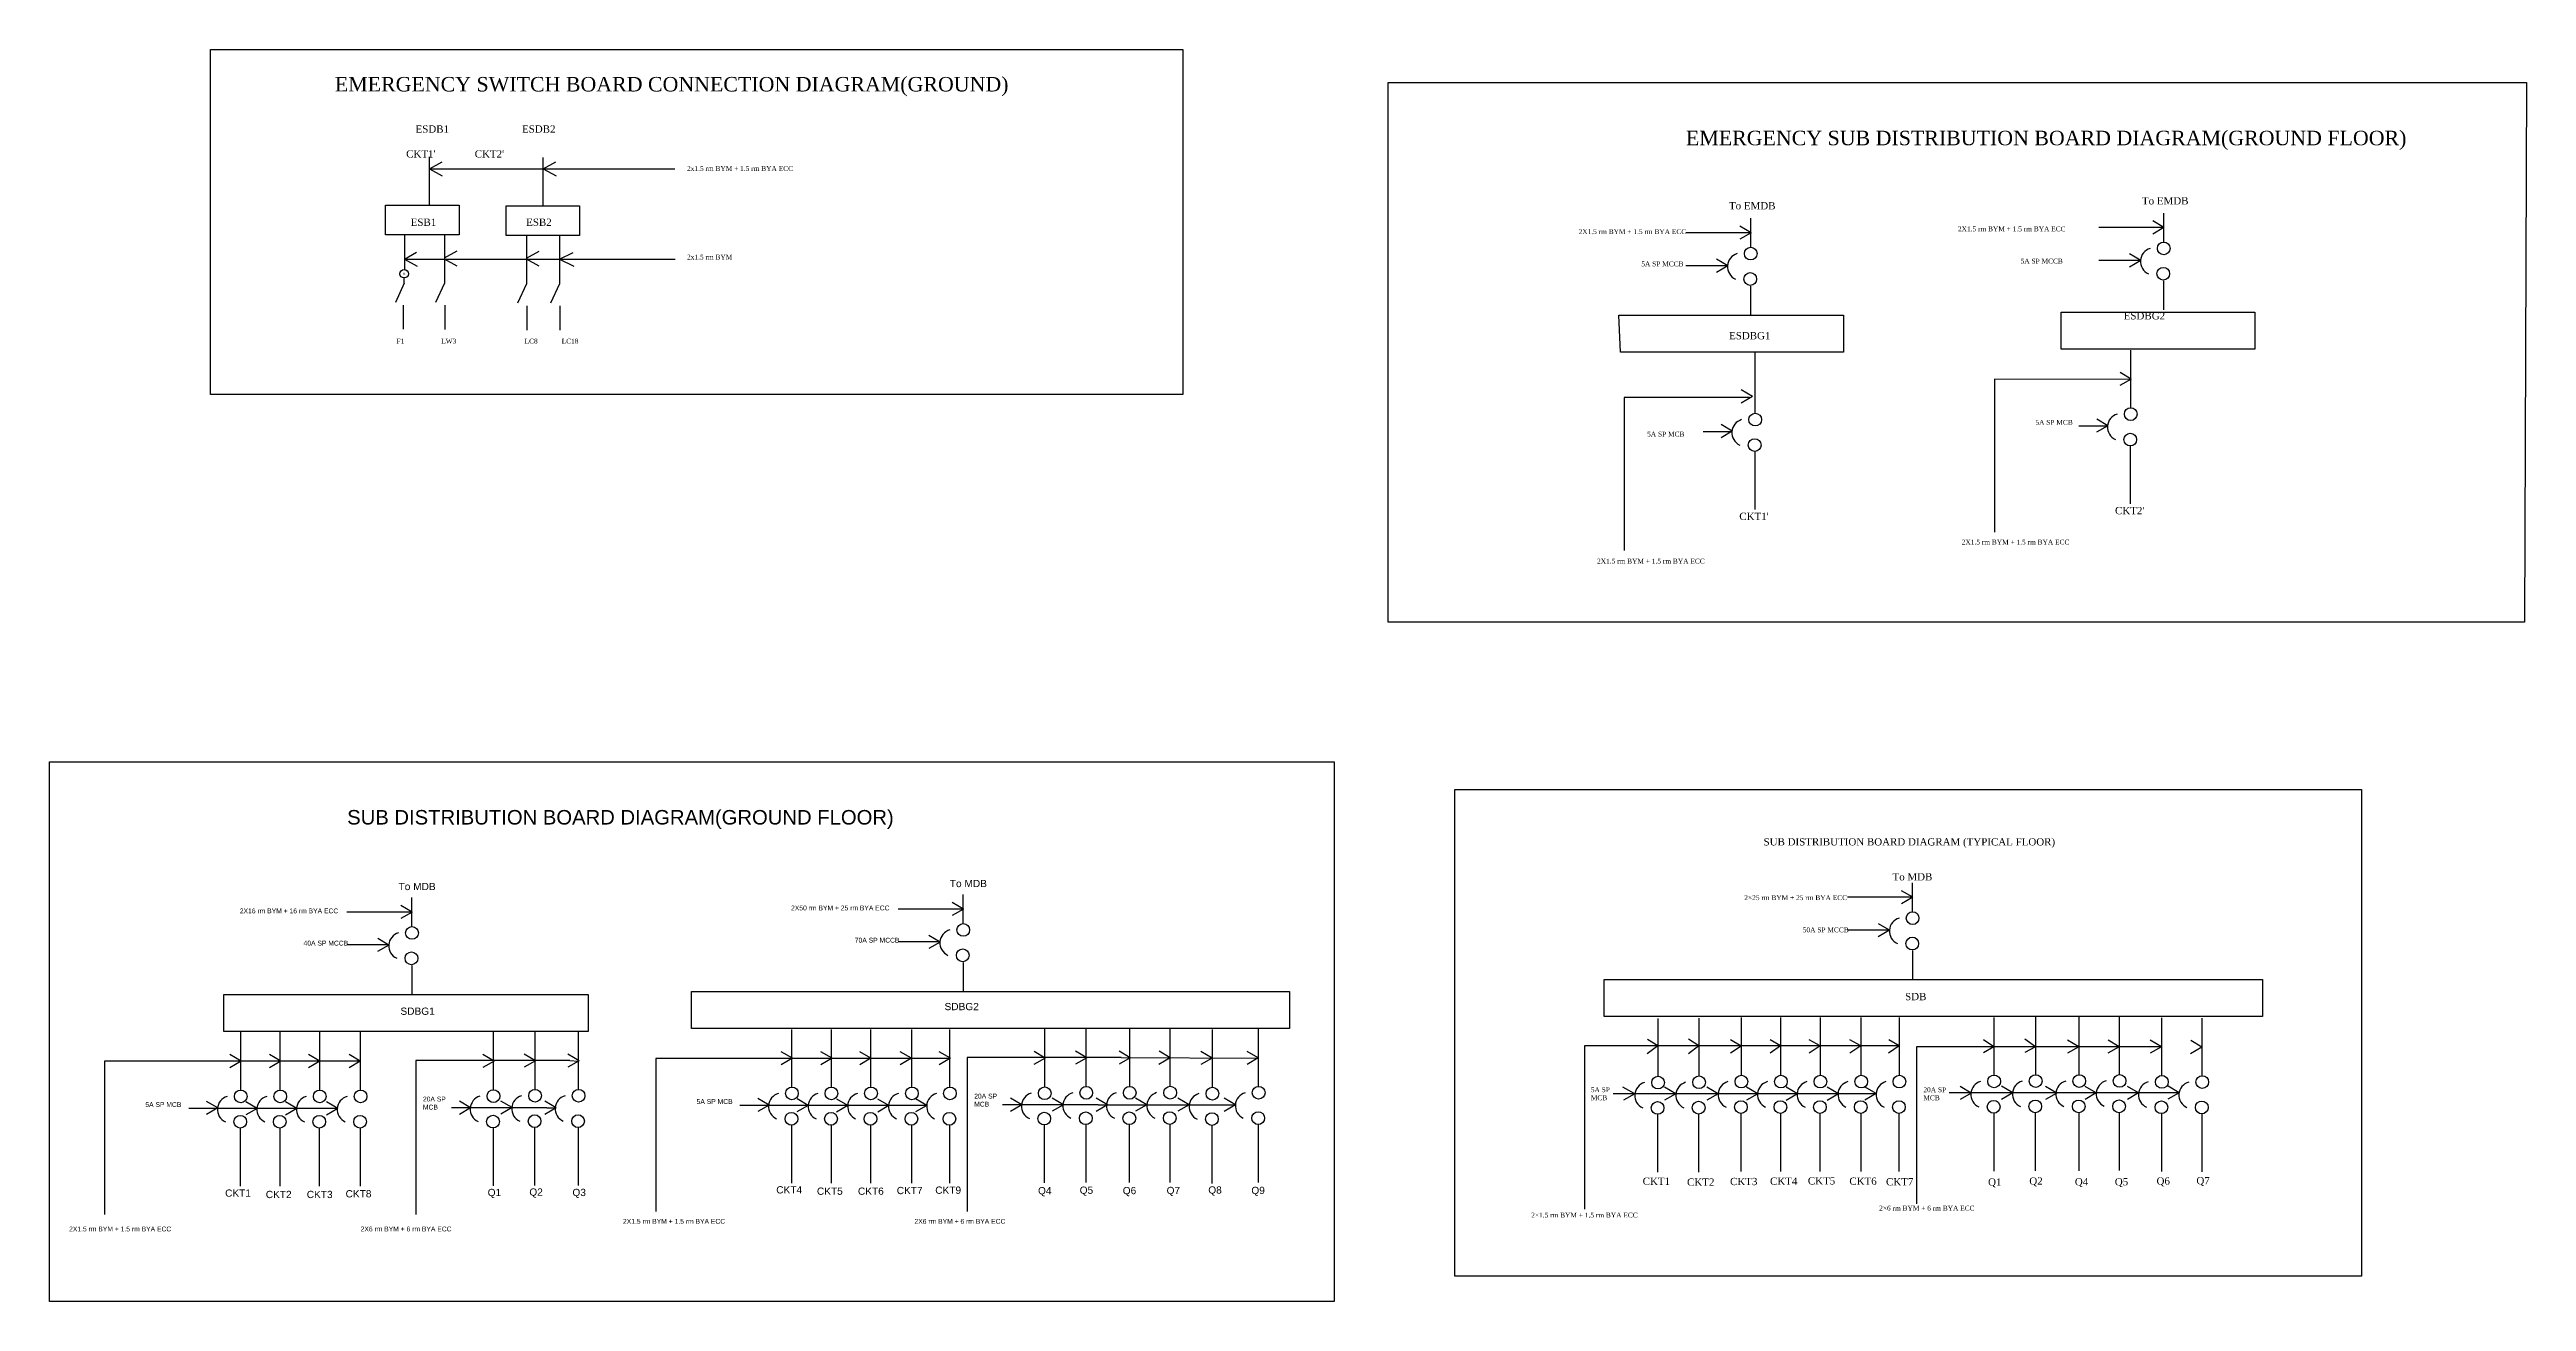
# Model space of a CAD drawing. Header units: millimetres. Extents: x 2090 to 23373, y -3333 to 3837.
# Drawn here: x 2090 to 8243, y 728 to 3837 of the extents above; entities that cross this region are included whole.
import ezdxf

# ---------------------------------------------------------------- set-up
doc = ezdxf.new("R2010")
doc.units = ezdxf.units.MM
doc.layers.add('switch board', color=7, linetype='Continuous')
doc.layers.add('Switchboard', color=7, linetype='Continuous')
doc.styles.get("Standard").update_dxf_attribs({"font": 'arial.ttf'})

# ---------------------------------------------------------------- blocks, each defined once
blk = doc.blocks.new('arrow2')
at = {"layer": 'switch board'}
for q in [(9291.9, -491.2), (9291.8, -523.8)]:
    blk.add_line((9319.8, -507.6), q, dxfattribs=at)
blk = doc.blocks.new('line')
at = {"layer": 'switch board'}
for p, q in [((0, 0), (0, -120)), ((0, -120), (-22.3, -168.1)), ((0, -120), (0, -120)), ((1, -174.9), (1, -234.9))]:
    blk.add_line(p, q, dxfattribs=at)

msp = doc.modelspace()

# ---------------------------------------------------------------- linework, layer by layer
for points in [[(5415.5, 3754.9), (8243, 3754.9), (8238.4, 2414.9), (5415.5, 2414.9)], [(2089.6, 2068.3), (5280.6, 2068.3), (5280.6, 728.3), (2089.6, 728.3)]]:
    msp.add_lwpolyline(points, close=True)
at = {"layer": 'switch board'}
for p, q in [((3033.8, 3450.6), (3033.8, 3570.6)), ((3316.3, 3449), (3316.3, 3569)), ((3033.8, 3540.7), (3065.1, 3558.4)), ((3033.8, 3540.7), (3065.4, 3523.4)), ((3033.8, 3540.7), (3643.2, 3540.7)), ((3316.3, 3540.7), (3347.6, 3558.4)), ((3316.3, 3540.7), (3347.8, 3523.4)), ((6316.6, 3381.8), (6288.6, 3398.2)), ((6315.9, 3345.9), (6315.9, 3417.9)), ((7341.9, 3394.8), (7180.4, 3394.8)), ((7342.5, 3394.8), (7314.5, 3378.6)), ((7342.5, 3394.8), (7314.6, 3411.2)), ((7341.9, 3358.8), (7341.9, 3430.8)), ((2971.6, 3377.3), (2971.6, 3291.3)), ((2971.6, 3316.6), (3001.6, 3333.5)), ((3070.5, 3319.4), (3101.9, 3337.1)), ((3274.3, 3318.4), (3305.6, 3336.1)), ((3356.2, 3316.6), (3390.5, 3332.7)), ((6315.9, 3381.9), (6154.4, 3381.9)), ((6316.6, 3381.8), (6288.5, 3365.6)), ((7284.6, 3312.8), (7256.7, 3329.2)), ((2971, 3256.7), (2971, 3269.6)), ((2971.6, 3316.6), (3643.7, 3316.6)), ((2971.7, 3316.2), (3003, 3298.8)), ((3069.9, 3317.1), (3101.5, 3299.8)), ((3273.7, 3317.1), (3305.3, 3299.7)), ((3356.2, 3316.6), (3392.4, 3298.8)), ((6258.1, 3300.1), (6154.4, 3300.1)), ((6258.6, 3299.8), (6230.5, 3283.6)), ((6258.6, 3299.8), (6230.7, 3316.2)), ((7284.1, 3313.1), (7180.4, 3313.1)), ((7284.6, 3312.8), (7256.5, 3296.6)), ((7342.4, 3190.3), (7342.4, 3262.3)), ((2971, 3256.7), (2948.7, 3208.6)), ((2968.4, 3202.1), (2968.4, 3142.1)), ((6316.4, 3177.4), (6316.4, 3249.4)), ((6326.3, 3085.4), (6326.3, 2933.7)), ((7259.1, 3090.5), (7259.1, 2946.5)), ((7259.1, 3017.4), (6921.4, 3018.5)), ((6921.4, 3018.5), (6921.4, 2638.3)), ((7261.3, 3018.7), (7233.2, 3002.5)), ((7261.3, 3018.7), (7233.3, 3035.1)), ((6313.2, 2973.2), (6001.4, 2973.2)), ((6001.4, 2973.2), (6001.4, 2593)), ((6320, 2975.3), (6291.9, 2959.1)), ((6320, 2975.3), (6292, 2991.7)), ((6270.1, 2889.1), (6242.2, 2905.5)), ((7201.1, 2901.5), (7130.7, 2901.5)), ((7203.2, 2902.7), (7175.1, 2886.5)), ((7203.2, 2902.7), (7175.3, 2919.1)), ((6268.1, 2887.9), (6197.6, 2887.9)), ((6270.1, 2889.1), (6242.1, 2872.9)), ((6325.7, 2839), (6325.7, 2695)), ((7258.7, 2852.6), (7258.7, 2708.6)), ((2990, 1659.2), (2990, 1731.2)), ((4359.5, 1666.6), (4359.5, 1738.6)), ((6718.1, 1731.8), (6556.6, 1731.8)), ((6718.8, 1731.8), (6690.7, 1715.6)), ((6718.8, 1731.8), (6690.8, 1748.2)), ((6718.1, 1695.8), (6718.1, 1767.8)), ((2990, 1695.2), (2828.5, 1695.2)), ((2990.6, 1695.1), (2962.6, 1679)), ((2990.6, 1695.1), (2962.7, 1711.6)), ((4359.5, 1702.6), (4198, 1702.6)), ((4360.1, 1702.5), (4332.1, 1686.3)), ((4360.1, 1702.5), (4332.2, 1718.9)), ((6660.8, 1649.8), (6632.9, 1666.2)), ((2932.2, 1613.4), (2828.5, 1613.4)), ((2932.7, 1613.1), (2904.6, 1597)), ((2932.7, 1613.1), (2904.8, 1629.6)), ((4301.7, 1620.8), (4198, 1620.8)), ((4302.2, 1620.5), (4274.1, 1604.3)), ((4302.2, 1620.5), (4274.3, 1636.9)), ((6660.3, 1650.1), (6556.6, 1650.1)), ((6660.8, 1649.8), (6632.7, 1633.6)), ((2990.5, 1490.7), (2990.5, 1562.7)), ((4360, 1498), (4360, 1570)), ((6718.6, 1527.3), (6718.6, 1599.3)), ((6084.8, 1430.8), (6084.8, 1286.8)), ((6186.9, 1431.5), (6186.9, 1287.5)), ((6291.8, 1433.1), (6291.8, 1289.1)), ((6389.9, 1433.1), (6389.9, 1289.1)), ((6488.1, 1433.1), (6488.1, 1289.1)), ((6589.7, 1433.1), (6589.7, 1289.1)), ((6684.3, 1433.1), (6684.3, 1289.1)), ((6919.7, 1433.6), (6919.7, 1289.6)), ((7023, 1434.6), (7023, 1290.6)), ((7131, 1434.6), (7131, 1290.6)), ((7231.4, 1434.9), (7231.4, 1290.9)), ((7336.3, 1432.6), (7336.3, 1288.6)), ((7436.8, 1432), (7436.8, 1288)), ((2563.7, 1396.5), (2563.7, 1252.5)), ((2661.8, 1396.5), (2661.8, 1252.5)), ((2760, 1396.5), (2760, 1252.5)), ((2861.6, 1396.5), (2861.6, 1252.5)), ((3191.6, 1397), (3191.6, 1253)), ((3294.9, 1398), (3294.9, 1254)), ((3402.9, 1398), (3402.9, 1254)), ((3933.2, 1403.8), (3933.2, 1259.8)), ((4031.3, 1403.8), (4031.3, 1259.8)), ((4129.4, 1403.8), (4129.4, 1259.8)), ((4231.1, 1403.8), (4231.1, 1259.8)), ((4325.7, 1403.8), (4325.7, 1259.8)), ((4561.1, 1404.3), (4561.1, 1260.3)), ((4664.4, 1405.3), (4664.4, 1261.3)), ((4772.4, 1405.3), (4772.4, 1261.3)), ((4872.8, 1405.6), (4872.8, 1261.6)), ((4977.7, 1403.3), (4977.7, 1259.3)), ((5092.6, 1405.5), (5092.6, 1261.5)), ((6084.8, 1362.6), (6058.9, 1342.9)), ((6084.8, 1362.6), (6059.1, 1378.3)), ((6186.9, 1362.6), (6161, 1343.5)), ((6186.9, 1362.6), (6161.1, 1379.8)), ((6291.8, 1362.5), (6265.9, 1345.1)), ((6291.8, 1362.5), (6266, 1377.7)), ((6389.9, 1362.6), (6364, 1345.1)), ((6389.9, 1362.6), (6364.2, 1377.7)), ((6488.1, 1362.6), (6460.8, 1345.1)), ((6488.1, 1362.6), (6460.9, 1377.7)), ((6589.7, 1362.6), (6561.7, 1345.1)), ((6589.7, 1362.6), (6561.8, 1377.7)), ((6684.3, 1362.6), (6658.4, 1345.1)), ((6684.3, 1362.6), (6658.6, 1377.7)), ((6919.7, 1360.6), (6893.8, 1345.6)), ((6919.7, 1360.6), (6894, 1378.2)), ((7023, 1360.6), (6997.1, 1346.6)), ((7023, 1360.6), (6997.2, 1379.2)), ((2862, 1324.5), (2226, 1324.5)), ((2226, 1324.5), (2226, 944.2)), ((2565.9, 1324.7), (2537.8, 1308.5)), ((2565.9, 1324.7), (2537.9, 1341.1)), ((2664, 1324.7), (2635.9, 1308.5)), ((2664, 1324.7), (2636.1, 1341.1)), ((2760.7, 1324.7), (2732.7, 1308.5)), ((2760.7, 1324.7), (2732.8, 1341.1)), ((2861.6, 1324.7), (2833.6, 1308.5)), ((2861.6, 1324.7), (2833.7, 1341.1)), ((3382, 1326.2), (2999.4, 1326.2)), ((2999.4, 1326.2), (2999.4, 944.2)), ((3193.8, 1325.2), (3165.7, 1309)), ((3193.8, 1325.2), (3165.9, 1341.6)), ((3297.1, 1326.1), (3269, 1310)), ((3297.1, 1326.1), (3269.1, 1342.6)), ((3405.1, 1326.1), (3377, 1310)), ((3405.1, 1326.1), (3377.2, 1342.6)), ((3382, 1326.2), (3402.9, 1324.9)), ((4325.7, 1331.8), (3595.5, 1331.8)), ((3595.5, 1331.8), (3595.5, 951.6)), ((3935.4, 1332), (3907.3, 1315.8)), ((3935.4, 1332), (3907.4, 1348.4)), ((4033.5, 1332), (4005.4, 1315.8)), ((4033.5, 1332), (4005.5, 1348.4)), ((4130.2, 1332), (4102.2, 1315.8)), ((4130.2, 1332), (4102.3, 1348.4)), ((4231.1, 1332), (4203.1, 1315.8)), ((4231.1, 1332), (4203.2, 1348.4)), ((4327.9, 1332), (4299.8, 1315.8)), ((4327.9, 1332), (4299.9, 1348.4)), ((4751.5, 1333.6), (4368.9, 1333.6)), ((4368.9, 1333.6), (4368.9, 951.6)), ((4563.3, 1332.5), (4535.2, 1316.4)), ((4563.3, 1332.5), (4535.4, 1348.9)), ((4666.6, 1333.5), (4638.5, 1317.3)), ((4666.6, 1333.5), (4638.6, 1349.9)), ((4751.5, 1333.6), (5092.6, 1332.2)), ((3877.3, 1216), (3849.4, 1232.4)), ((3974.5, 1214.8), (3946.6, 1231.3)), ((4073.1, 1214.5), (4045.1, 1230.9)), ((4175, 1214.5), (4147.1, 1230.9)), ((4269.1, 1215), (4241.2, 1231.4)), ((4505.3, 1216.2), (4477.3, 1232.6)), ((4608.2, 1216.8), (4580.3, 1233.2)), ((4717.6, 1216.2), (4689.6, 1232.6)), ((6627.3, 1244.1), (5974.5, 1244.1)), ((6028, 1244.1), (5998, 1260.6)), ((6028, 1244.1), (5999.6, 1228)), ((6130.1, 1244.1), (6101.9, 1260.6)), ((6130.1, 1244.1), (6102, 1228.2)), ((6234.8, 1244.1), (6206.5, 1228.4)), ((6234.8, 1244.1), (6206.7, 1260.6)), ((6333.2, 1244.1), (6305.1, 1228)), ((6333.2, 1244.1), (6305.2, 1260.5)), ((6431.7, 1243.8), (6403.6, 1227.6)), ((6431.7, 1243.8), (6403.7, 1260.2)), ((6533.7, 1243.8), (6505.6, 1227.6)), ((6533.7, 1243.8), (6505.7, 1260.2)), ((6627.7, 1244.3), (6599.7, 1228.1)), ((6627.7, 1244.3), (6599.8, 1260.7)), ((7380.3, 1246.5), (6808.5, 1245.9)), ((6863.9, 1245.4), (6835.8, 1229.3)), ((6863.9, 1245.4), (6835.9, 1261.9)), ((6966.9, 1246.1), (6938.8, 1229.9)), ((6966.9, 1246.1), (6938.9, 1262.5)), ((7076.2, 1245.5), (7048.1, 1229.3)), ((7076.2, 1245.5), (7048.2, 1261.9)), ((2464.2, 1207.5), (2435.3, 1207.5)), ((2805.5, 1207.2), (2464.2, 1207.5)), ((2507.8, 1208.7), (2479.7, 1192.5)), ((2507.8, 1208.7), (2479.9, 1225.1)), ((2605.1, 1207.5), (2577, 1191.3)), ((2605.1, 1207.5), (2577.1, 1223.9)), ((2703.6, 1207.2), (2675.5, 1191)), ((2703.6, 1207.2), (2675.6, 1223.6)), ((2805.5, 1207.2), (2777.5, 1191)), ((2805.5, 1207.2), (2777.6, 1223.6)), ((3117.1, 1209.2), (3087.9, 1209.2)), ((3135.8, 1208.8), (3107.7, 1192.6)), ((3135.8, 1208.8), (3107.8, 1225.2)), ((3325, 1209.2), (3117.1, 1209.2)), ((3238.7, 1209.5), (3210.7, 1193.3)), ((3238.7, 1209.5), (3210.8, 1225.9)), ((3348.1, 1208.9), (3320, 1192.7)), ((3348.1, 1208.9), (3320.1, 1225.3)), ((3325, 1209.2), (3345.9, 1209)), ((3833.7, 1214.8), (3804.8, 1214.8)), ((4268.7, 1214.8), (3833.7, 1214.8)), ((3877.3, 1216), (3849.2, 1199.9)), ((3974.5, 1214.8), (3946.5, 1198.7)), ((4073.1, 1214.5), (4045, 1198.3)), ((4175, 1214.5), (4147, 1198.3)), ((4269.1, 1215), (4241, 1198.8)), ((4486.6, 1216.6), (4457.4, 1216.6)), ((4505.3, 1216.2), (4477.2, 1200)), ((4694.5, 1216.6), (4486.6, 1216.6)), ((4608.2, 1216.8), (4580.2, 1200.6)), ((4717.6, 1216.2), (4689.5, 1200.1)), ((4694.5, 1216.6), (5035.5, 1216.3)), ((6084.5, 1192.9), (6084.5, 1048.9)), ((6186.5, 1193.6), (6186.5, 1049.6)), ((6291.4, 1195.2), (6291.4, 1051.2)), ((6389.6, 1195.2), (6389.6, 1051.2)), ((6487.7, 1195.2), (6487.7, 1051.2)), ((6589.3, 1195.2), (6589.3, 1051.2)), ((6684, 1195.2), (6684, 1051.2)), ((6919.4, 1195.7), (6919.4, 1051.7)), ((7022.6, 1196.7), (7022.6, 1052.7)), ((7130.7, 1196.7), (7130.7, 1052.7)), ((7231, 1197), (7231, 1053)), ((7336, 1194.7), (7336, 1050.7)), ((7436.5, 1194.1), (7436.5, 1050.1)), ((2563.3, 1158.6), (2563.3, 1014.6)), ((2661.5, 1158.6), (2661.5, 1014.6)), ((2759.6, 1158.6), (2759.6, 1014.6)), ((2861.2, 1158.6), (2861.2, 1014.6)), ((3191.3, 1159.1), (3191.3, 1015.1)), ((3294.5, 1160), (3294.5, 1016)), ((3402.6, 1160), (3402.6, 1016)), ((3932.8, 1165.9), (3932.8, 1021.9)), ((4031, 1165.9), (4031, 1021.9)), ((4129.1, 1165.9), (4129.1, 1021.9)), ((4230.7, 1165.9), (4230.7, 1021.9)), ((4325.3, 1165.9), (4325.3, 1021.9)), ((4560.8, 1166.4), (4560.8, 1022.4)), ((4664, 1167.4), (4664, 1023.4)), ((4772.1, 1167.4), (4772.1, 1023.4)), ((4872.4, 1167.7), (4872.4, 1023.7)), ((4977.4, 1165.4), (4977.4, 1021.4)), ((5092.2, 1167.6), (5092.2, 1023.6))]:
    msp.add_line(p, q, dxfattribs=at)
at = {"layer": 'switch board', "color": 30}
msp.add_lwpolyline([(2489.8, 3836.8), (4905.4, 3836.8), (4905.4, 2980.6), (2489.8, 2980.6)], close=True, dxfattribs=at)
at = {"layer": 'switch board'}
for points in [[(2924.1, 3450.6), (3106.9, 3450.6), (3106.9, 3376.7), (2924.1, 3376.7)], [(3223.7, 3449), (3406.5, 3449), (3406.5, 3375.1), (3223.7, 3375.1)], [(5988.5, 3177.4), (6546.7, 3177.4), (6546.7, 3085.4), (5992.1, 3085.4)], [(7086.8, 3184.7), (7568.2, 3184.7), (7568.2, 3092.8), (7086.8, 3092.8)], [(2522.7, 1490.7), (3427.6, 1490.7), (3427.6, 1398.7), (2522.7, 1398.7)], [(3684.4, 1498), (5169.7, 1498), (5169.7, 1406.1), (3684.4, 1406.1)]]:
    msp.add_lwpolyline(points, close=True, dxfattribs=at)
for centre, radius in [((6315.9, 3330.1), 15.8), ((7341.9, 3343), 15.8), ((2970.7, 3280.1), 10.5), ((6314.8, 3267), 15.8), ((7340.7, 3280), 15.8), ((6326.9, 2917.9), 15.8), ((7259.9, 2931.5), 15.8), ((6325.7, 2854.8), 15.8), ((7258.7, 2868.4), 15.8), ((4359.5, 1650.7), 15.8), ((6718.1, 1680), 15.8), ((2990, 1643.4), 15.8), ((4358.3, 1587.7), 15.8), ((6717, 1617), 15.8), ((2988.8, 1580.3), 15.8), ((2564.5, 1237.4), 15.8), ((2662.7, 1237.4), 15.8), ((2760.8, 1237.4), 15.8), ((2862.4, 1237.4), 15.8), ((3192.5, 1238), 15.8), ((3295.7, 1238.9), 15.8), ((3403.8, 1238.9), 15.8), ((3934, 1244.8), 15.8), ((4032.1, 1244.8), 15.8), ((4130.3, 1244.8), 15.8), ((4231.9, 1244.8), 15.8), ((4326.5, 1244.8), 15.8), ((4562, 1245.3), 15.8), ((4665.2, 1246.3), 15.8), ((4773.2, 1246.3), 15.8), ((4873.6, 1246.6), 15.8), ((4978.6, 1244.2), 15.8), ((5093.4, 1246.5), 15.8), ((6085.7, 1271.8), 15.8), ((6187.7, 1272.4), 15.8), ((6292.6, 1274.1), 15.8), ((6390.8, 1274.1), 15.8), ((6488.9, 1274.1), 15.8), ((6590.5, 1274.1), 15.8), ((6685.2, 1274.1), 15.8), ((6920.6, 1274.6), 15.8), ((7023.8, 1275.5), 15.8), ((7131.9, 1275.5), 15.8), ((7232.2, 1275.9), 15.8), ((7337.2, 1273.5), 15.8), ((7437.7, 1273), 15.8), ((2563.3, 1174.4), 15.8), ((2661.5, 1174.4), 15.8), ((2759.6, 1174.4), 15.8), ((2861.2, 1174.4), 15.8), ((3191.3, 1174.9), 15.8), ((3294.5, 1175.9), 15.8), ((3402.6, 1175.9), 15.8), ((3932.8, 1181.7), 15.8), ((4031, 1181.7), 15.8), ((4129.1, 1181.7), 15.8), ((4230.7, 1181.7), 15.8), ((4325.3, 1181.7), 15.8), ((4560.8, 1182.2), 15.8), ((4664, 1183.2), 15.8), ((4772.1, 1183.2), 15.8), ((4872.4, 1183.6), 15.8), ((4977.4, 1181.2), 15.8), ((5092.2, 1183.4), 15.8), ((6084.5, 1208.8), 15.8), ((6186.5, 1209.4), 15.8), ((6291.4, 1211), 15.8), ((6389.6, 1211), 15.8), ((6487.7, 1211), 15.8), ((6589.3, 1211), 15.8), ((6684, 1211), 15.8), ((6919.4, 1211.5), 15.8), ((7022.6, 1212.5), 15.8), ((7130.7, 1212.5), 15.8), ((7231, 1212.8), 15.8), ((7336, 1210.5), 15.8), ((7436.5, 1209.9), 15.8)]:
    msp.add_circle(centre, radius, dxfattribs=at)
for centre in [(6291.7, 3297.7), (7317.7, 3310.7), (6302.6, 2885.5), (7235.7, 2899.1), (6693.9, 1647.7), (2965.8, 1611), (4335.3, 1618.4), (2540.3, 1205.1), (2638.4, 1205.1), (2736.5, 1205.1), (2838.1, 1205.1), (3168.2, 1205.6), (3271.4, 1206.6), (3379.5, 1206.6), (3909.7, 1212.4), (4007.9, 1212.4), (4106, 1212.4), (4207.6, 1212.4), (4302.3, 1212.4), (4537.7, 1213), (4640.9, 1213.9), (4749, 1213.9), (4849.3, 1214.3), (4954.3, 1211.9), (5069.1, 1214.2), (6061.4, 1239.5), (6163.5, 1240.1), (6268.4, 1241.7), (6366.5, 1241.7), (6464.6, 1241.7), (6566.3, 1241.7), (6660.9, 1241.7), (6896.3, 1242.2), (6999.6, 1243.2), (7107.6, 1243.2), (7208, 1243.5), (7312.9, 1241.2), (7413.4, 1240.6)]:
    msp.add_arc(centre, 33.7, 106.022, 245.78705, dxfattribs=at)
at = {"layer": 'Switchboard'}
for p, q in [((6684.3, 1362.6), (5903, 1362.6)), ((5903, 1362.6), (5903, 957.2)), ((7336.3, 1360.6), (6727.5, 1360.6)), ((6727.5, 1360.6), (6727.5, 971))]:
    msp.add_line(p, q, dxfattribs=at)
for points in [[(5580.9, 1999.6), (7833, 1999.6), (7833, 790.8), (5580.9, 790.8)], [(5951.8, 1527.3), (7587.4, 1527.3), (7587.4, 1435.4), (5951.8, 1435.4)]]:
    msp.add_lwpolyline(points, close=True, dxfattribs=at)

# ---------------------------------------------------------------- block references
for p in [(-2188.8, 1868.2), (-2088.4, 1868.2), (-1983.5, 1868.2), (-1883, 1867), (-4545.2, 1841.1), (-4446, 1840.8), (-4342.1, 1840.1), (-4227.3, 1840.5), (-4504.1, 1724.2), (-4398.9, 1724.2), (-4284.2, 1724), (-2145.4, 1753.5), (-2040.3, 1753.5), (-1939.4, 1754.2)]:
    msp.add_blockref('arrow2', p)
at = {"layer": 'switch board'}
for p in [(3070.5, 3376.6), (3274.5, 3375.1), (3356.2, 3375.1)]:
    msp.add_blockref('line', p, dxfattribs=at)

# ---------------------------------------------------------------- texts
at = {"layer": 'switch board', "color": 5, "insert": (2798.4, 3768.7), "char_height": 36, "width": 1918.953, "attachment_point": 1}
msp.add_mtext('{\\fTimes New Roman|b0|i0|c0|p18;\\C1;EMERGENCY SWITCH BOARD CONNECTION DIAGRAM(GROUND)}', dxfattribs=at)
at = {"layer": 'switch board'}
for s, insert, char_height, width, attachment_point in [('{\\fTimes New Roman|b0|i0|c0|p18;ESDB1 }                         {\\fTimes New Roman|b0|i0|c0|p18;ESDB2}                       ', (2998.9, 3648.5), 18, 1526.245, 1), ("       {\\fTimes New Roman|b0|i0|c0|p18;CKT1' }            {\\fTimes New Roman|b0|i0|c0|p18; CKT2'}                                               ", (2926.7, 3586.7), 18, 1359.723, 1), ('{\\fTimes New Roman|b0|i0|c0|p18;\\P\\P2x1.5 rm BYM + 1.5 rm BYA ECC\\P\\P\\P\\P\\P\\P\\P\\P\\P\\P\\P2x1.5 rm BYM}', (3673.3, 3587.5), 12, 294.844, 1), ('{\\fTimes New Roman|b0|i0|c0|p18;   To EMDB}', (6241.5, 3458), 18, 144.552, 1), ('{\\fTimes New Roman|b0|i0|c0|p18;   To EMDB}', (7267.5, 3470.2), 18, 169.772, 1), ('            {\\fTimes New Roman|b0|i0|c0|p18;ESB1}                               {\\fTimes New Roman|b0|i0|c0|p18; ESB2 }                                                        ', (2903, 3417), 18, 1412.074, 1), ('{\\fTimes New Roman|b0|i0|c0|p18;2X1.5 rm BYM + 1.5 rm BYA ECC\\P\\P\\P\\P                                  5A SP MCCB}', (5888.2, 3390.6), 12, 266.185, 1), ('{\\fTimes New Roman|b0|i0|c0|p18;2X1.5 rm BYM + 1.5 rm BYA ECC\\P\\P\\P\\P                                  5A SP MCCB}', (6830.6, 3397.5), 12, 269.464, 1), ('{\\fTimes New Roman|b0|i0|c0|p18;                                       ESDBG2}', (7242.5, 3184.7), 18, 295.68, 1), ('{\\fTimes New Roman|b0|i0|c0|p18;   F1                    LW3                                     LC8             LC18 }                                                            ', (2937.8, 3118.8), 12, 1404.981, 1), ('                                       {\\fTimes New Roman|b0|i0|c0|p18;ESDBG1}', (5989.7, 3135.3), 18, 543.192, 1), ('{\\fTimes New Roman|b0|i0|c0|p18;5A SP MCB}', (7023.1, 2917.2), 12, 123.016, 1), ('{\\fTimes New Roman|b0|i0|c0|p18;5A SP MCB}', (6058.5, 2887.9), 12, 139.082, 1), ("{\\fTimes New Roman|b0|i0|c0|p18;   CKT1'}", (6267.1, 2686.7), 18, 90.553, 1), ("   {\\fTimes New Roman|b0|i0|c0|p18;CKT2}'", (7199.9, 2701), 18, 90.553, 1), ('{\\fTimes New Roman|b0|i0|c0|p18;2X1.5 rm BYM + 1.5 rm BYA ECC                                                                                                    }', (6840.1, 2619.8), 12, 982.719, 1), ('{\\fTimes New Roman|b0|i0|c0|p18;2X1.5 rm BYM + 1.5 rm BYA ECC                                                                                                     }', (5934.1, 2572.5), 12, 476.142, 1), ('{\\fTimes New Roman|b0|i0|c0|p18;To MDB}', (6717.6, 1791.7), 18, 146.725, 2), ('  To MDB', (2942.7, 1767.6), 18, 125.026, 1), ('  To MDB', (4312.2, 1775), 18, 124.521, 1), ('{\\fTimes New Roman|b0|i0|c0|p18;2×25 rm BYM + 25 rm BYA ECC}', (6299.9, 1736.8), 12, 263.188, 1), ('2X16 rm BYM + 16 rm BYA ECC\\P\\P\\P\\P                                  40A SP MCCB', (2562.3, 1704), 12, 266.185, 1), ('2X50 rm BYM + 25 rm BYA ECC\\P\\P\\P\\P                                  70A SP MCCB', (3931.8, 1711.3), 12, 266.185, 1), ('{\\fTimes New Roman|b0|i0|c0|p18;50A SP MCCB}', (6445.2, 1657), 12, 109.988, 1), ('{\\fTimes New Roman|b0|i0|c0|p18;SDB}', (6699.4, 1494.3), 18, 72.163, 1), ('                                       SDBG1', (2688.9, 1458), 18, 633.874, 1), ('                                       SDBG2', (4040.6, 1469.5), 18, 633.874, 1), ('20A SP MCB', (3017.2, 1236.8), 12, 70.717, 1), ('5A SP MCB', (3697.1, 1230.6), 12, 123.016, 1), ('20A SP MCB', (4386.7, 1244.1), 12, 70.717, 1), ('{\\fTimes New Roman|b0|i0|c0|p18;5A SP MCB}', (5918.6, 1260), 12, 47.907, 1), ('{\\fTimes New Roman|b0|i0|c0|p18;20A SP MCB}', (6744.8, 1259.9), 12, 56.449, 1), ('5A SP MCB', (2327.6, 1223.2), 12, 123.016, 1), ('   CKT1', (2504.8, 1006.3), 18, 90.553, 1), ('   CKT2', (2605.8, 1002.9), 18, 90.553, 1), ('   CKT3', (2707.6, 1002.9), 18, 90.553, 1), ('   CKT8', (2804.1, 1004.6), 18, 90.553, 1), ('   Q1', (3157.1, 1007.8), 18, 90.553, 1), ('   Q2', (3260.6, 1008.9), 18, 90.553, 1), ('   Q3', (3367.6, 1007.9), 18, 90.553, 1), ('   CKT4', (3874, 1014.4), 18, 90.553, 1), ('   CKT5', (3975, 1011.1), 18, 90.553, 1), ('   CKT6', (4076.9, 1011.1), 18, 90.553, 1), ('   CKT7', (4173.4, 1012.7), 18, 90.553, 1), ('   CKT9', (4269, 1013.6), 18, 90.553, 1), ('   Q4', (4524.3, 1012.3), 18, 90.553, 1), ('   Q5', (4627.8, 1013.5), 18, 90.553, 1), ('   Q6', (4734.8, 1012.5), 18, 90.553, 1), ('   Q7', (4843.8, 1012.8), 18, 90.553, 1), ('   Q8', (4947.3, 1014), 18, 90.553, 1), ('   Q9', (5054.3, 1013), 18, 90.553, 1), ('{\\fTimes New Roman|b0|i0|c0|p18;CKT1}', (6047.4, 1035.7), 18, 70.272, 1), ('{\\fTimes New Roman|b0|i0|c0|p18;CKT2}', (6157.7, 1033.6), 18, 70.272, 1), ('{\\fTimes New Roman|b0|i0|c0|p18;CKT3}', (6264.5, 1035.1), 18, 70.272, 1), ('{\\fTimes New Roman|b0|i0|c0|p18;CKT4}', (6363.8, 1035.9), 18, 70.272, 1), ('{\\fTimes New Roman|b0|i0|c0|p18;CKT5}', (6457.8, 1036.7), 18, 70.272, 1), ('{\\fTimes New Roman|b0|i0|c0|p18;CKT6}', (6560.9, 1035.9), 18, 70.272, 1), ('{\\fTimes New Roman|b0|i0|c0|p18;CKT7}', (6651.9, 1034.4), 18, 70.272, 1), ('{\\fTimes New Roman|b0|i0|c0|p18;Q1}', (6905.6, 1033.8), 18, 40.776, 1), ('{\\fTimes New Roman|b0|i0|c0|p18;Q2}', (7007.9, 1036.3), 18, 40.776, 1), ('{\\fTimes New Roman|b0|i0|c0|p18;Q4}', (7121.1, 1034.5), 18, 40.776, 1), ('{\\fTimes New Roman|b0|i0|c0|p18;Q5}', (7220.4, 1034.5), 18, 40.776, 1), ('{\\fTimes New Roman|b0|i0|c0|p18;Q6}', (7324, 1036.3), 18, 40.776, 1), ('{\\fTimes New Roman|b0|i0|c0|p18;Q7}', (7423.1, 1037.2), 18, 40.776, 1), ('2X1.5 rm BYM + 1.5 rm BYA ECC                                                                                                     2X6 rm BYM + 6 rm BYA ECC', (3514.2, 933.2), 12, 982.719, 1), ('{\\fTimes New Roman|b0|i0|c0|p18;2×1.5 rm BYM + 1.5 rm BYA ECC}', (5770.5, 948.7), 12, 267.554, 1), ('{\\fTimes New Roman|b0|i0|c0|p18;2×6 rm BYM + 6 rm BYA ECC}', (6634.9, 965.9), 12, 362.087, 1), ('2X1.5 rm BYM + 1.5 rm BYA ECC                                                                                                     2X6 rm BYM + 6 rm BYA ECC', (2138.2, 914.2), 12, 982.719, 1)]:
    msp.add_mtext(s, dxfattribs=dict(at, insert=insert, char_height=char_height, width=width, attachment_point=attachment_point))
at = {"layer": 'switch board', "color": 30, "char_height": 36, "attachment_point": 1}
for s, insert, width in [('{\\fTimes New Roman|b0|i0|c0|p18;\\C1;EMERGENCY SUB DISTRIBUTION BOARD DIAGRAM(GROUND FLOOR)}', (6154.9, 3635.2), 2208.334), ('{\\C5;SUB DISTRIBUTION BOARD DIAGRAM(GROUND FLOOR)}', (2829, 1948.5), 1448.216)]:
    msp.add_mtext(s, dxfattribs=dict(at, insert=insert, width=width))
at = {"layer": 'switch board', "insert": (2970.7, 3280.1), "char_height": 6, "attachment_point": 5}
msp.add_mtext('R', dxfattribs=at)
at = {"layer": 'Switchboard', "insert": (6347.8, 1878.5), "char_height": 18, "width": 739.287, "attachment_point": 1}
msp.add_mtext('{\\fTimes New Roman|b0|i0|c0|p18;\\C5;SUB DISTRIBUTION BOARD DIAGRAM (TYPICAL FLOOR)}', dxfattribs=at)

doc.saveas('drawing.dxf')
